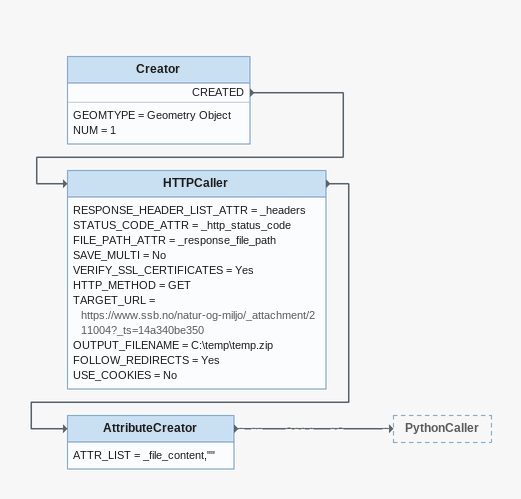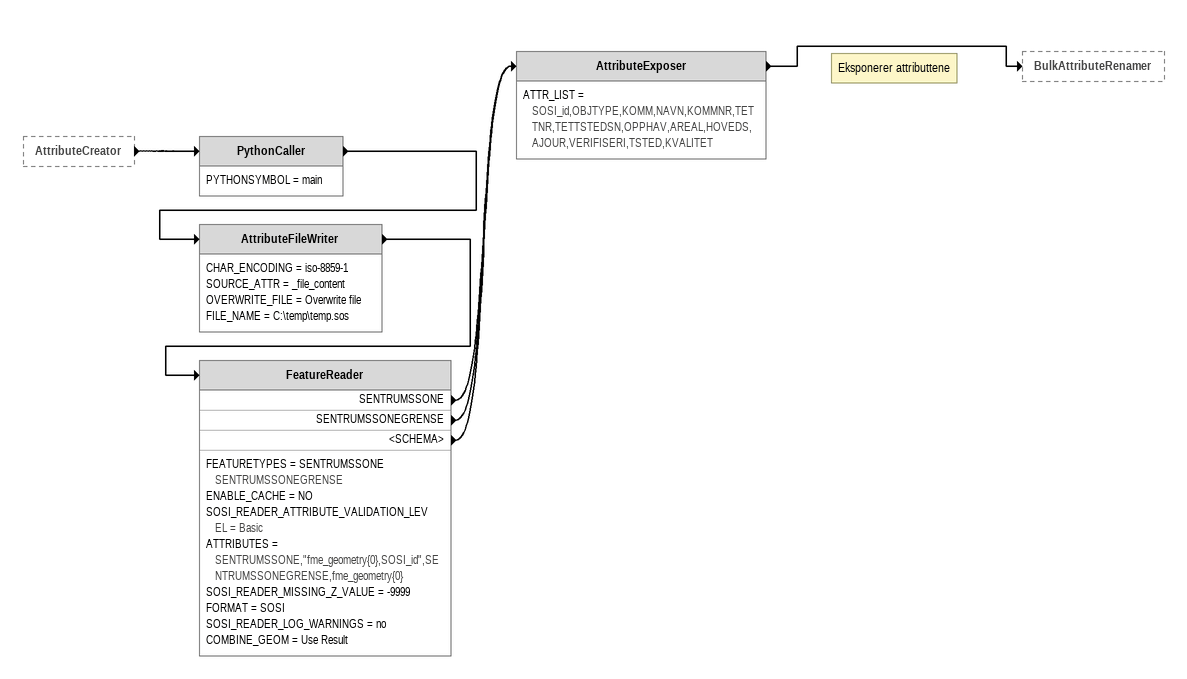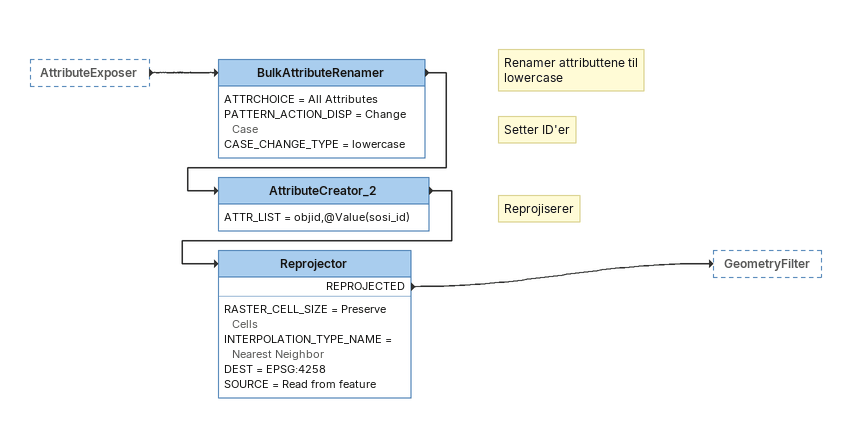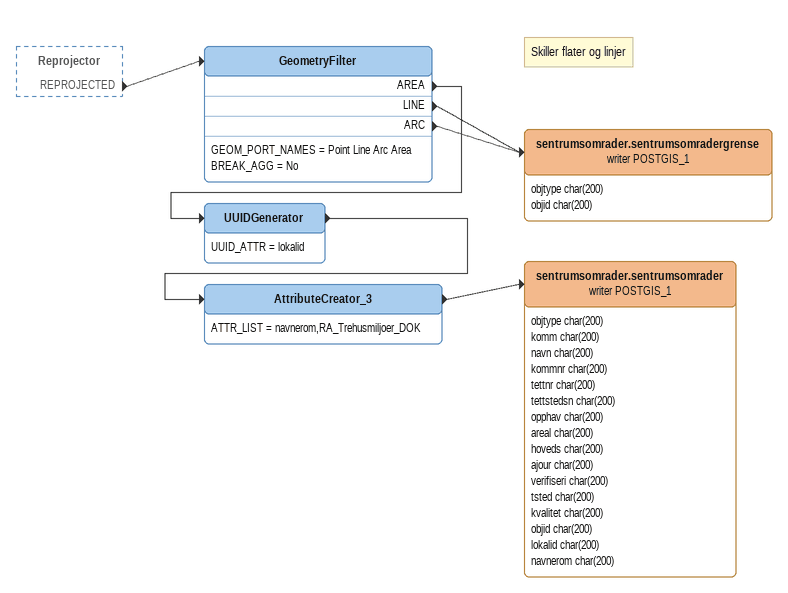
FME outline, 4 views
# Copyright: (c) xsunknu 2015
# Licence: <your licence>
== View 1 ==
Creator
    GEOMTYPE = Geometry Object
    NUM = 1
    CREATED -> HTTPCaller
HTTPCaller
    RESPONSE_HEADER_LIST_ATTR = _headers
    STATUS_CODE_ATTR = _http_status_code
    FILE_PATH_ATTR = _response_file_path
    SAVE_MULTI = No
    VERIFY_SSL_CERTIFICATES = Yes
    HTTP_METHOD = GET
    TARGET_URL = https://www.ssb.no/natur-og-miljo/_attachment/211004?_ts=14a340be350
    OUTPUT_FILENAME = C:\temp\temp.zip
    FOLLOW_REDIRECTS = Yes
    USE_COOKIES = No
    -> AttributeCreator
AttributeCreator
    ATTR_LIST = _file_content,""
    -> PythonCaller

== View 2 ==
AttributeCreator [outside]
    -> PythonCaller
PythonCaller
    PYTHONSYMBOL = main
    -> AttributeFileWriter
AttributeFileWriter
    CHAR_ENCODING = iso-8859-1
    SOURCE_ATTR = _file_content
    OVERWRITE_FILE = Overwrite file
    FILE_NAME = C:\temp\temp.sos
    -> FeatureReader
FeatureReader
    FEATURETYPES = SENTRUMSSONE SENTRUMSSONEGRENSE
    ENABLE_CACHE = NO
    SOSI_READER_ATTRIBUTE_VALIDATION_LEVEL = Basic
    ATTRIBUTES = SENTRUMSSONE,"fme_geometry{0},SOSI_id",SENTRUMSSONEGRENSE,fme_geometry{0}
    SOSI_READER_MISSING_Z_VALUE = -9999
    FORMAT = SOSI
    SOSI_READER_LOG_WARNINGS = no
    COMBINE_GEOM = Use Result
    SENTRUMSSONE -> AttributeExposer
    SENTRUMSSONEGRENSE -> AttributeExposer
    <SCHEMA> -> AttributeExposer
Note: Eksponerer attributtene
AttributeExposer
    ATTR_LIST = SOSI_id,OBJTYPE,KOMM,NAVN,KOMMNR,TETTNR,TETTSTEDSN,OPPHAV,AREAL,HOVEDS,AJOUR,VERIFISERI,TSTED,KVALITET
    -> BulkAttributeRenamer

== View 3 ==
AttributeExposer [outside]
    -> BulkAttributeRenamer
Note: Renamer attributtene til / lowercase
BulkAttributeRenamer
    ATTRCHOICE = All Attributes
    PATTERN_ACTION_DISP = Change Case
    CASE_CHANGE_TYPE = lowercase
    -> AttributeCreator_2
Note: Setter ID'er
AttributeCreator_2
    ATTR_LIST = objid,@Value(sosi_id)
    -> Reprojector
Note: Reprojiserer
Reprojector
    RASTER_CELL_SIZE = Preserve Cells
    INTERPOLATION_TYPE_NAME = Nearest Neighbor
    DEST = EPSG:4258
    SOURCE = Read from feature
    REPROJECTED -> GeometryFilter

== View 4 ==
Reprojector [outside]
    REPROJECTED -> GeometryFilter
Note: Skiller flater og linjer
GeometryFilter
    GEOM_PORT_NAMES = Point Line Arc Area
    BREAK_AGG = No
    AREA -> UUIDGenerator
    LINE -> sentrumsomrader.sentrumsomradergrense (writer POSTGIS_1)
    ARC -> sentrumsomrader.sentrumsomradergrense (writer POSTGIS_1)
sentrumsomrader.sentrumsomradergrense (writer POSTGIS_1)
    attributes: objtype char(200), objid char(200)
UUIDGenerator
    UUID_ATTR = lokalid
    -> AttributeCreator_3
AttributeCreator_3
    ATTR_LIST = navnerom,RA_Trehusmiljoer_DOK
    -> sentrumsomrader.sentrumsomrader (writer POSTGIS_1)
sentrumsomrader.sentrumsomrader (writer POSTGIS_1)
    attributes: objtype char(200), komm char(200), navn char(200), kommnr char(200), tettnr char(200), tettstedsn char(200), opphav char(200), areal char(200), hoveds char(200), ajour char(200), verifiseri char(200), tsted char(200), kvalitet char(200), objid char(200), lokalid char(200), navnerom char(200)
